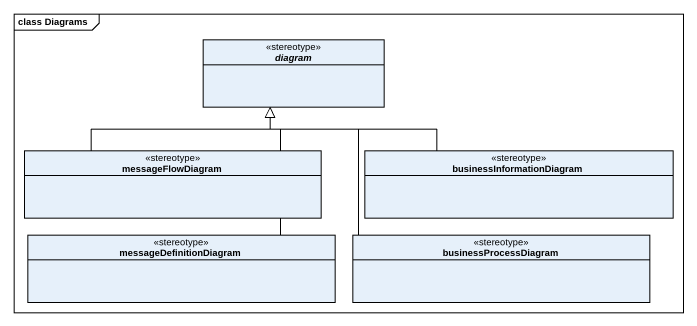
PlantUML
@startuml
mainframe class Diagrams
hide circle
hide empty members
abstract class diagram <<stereotype>>
class messageFlowDiagram <<stereotype>>
class businessInformationDiagram <<stereotype>>
class messageDefinitionDiagram <<stereotype>>
class businessProcessDiagram <<stereotype>>
messageFlowDiagram -up-|> diagram
businessInformationDiagram -left-|> diagram
messageDefinitionDiagram -up-|> diagram
businessProcessDiagram -up-|> diagram
@enduml
